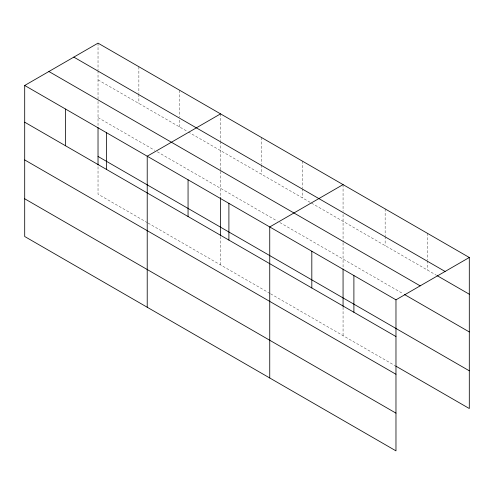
<?xml version="1.0" encoding="UTF-8"?>
<svg xmlns="http://www.w3.org/2000/svg" width="494" height="494" viewBox="0 0 494 494"><rect width="100%" height="100%" fill="white"/><g stroke="black" fill="none" stroke-linecap="round" stroke-linejoin="round"><path stroke-width="0.37" stroke-dasharray="2.47 1.85" d="M98.028 79.867L187.615 131.589M188.27 131.972L310.788 202.707M311.448 203.083L436.573 275.325M98.028 117.591L154.678 150.293M157.314 151.812L277.196 221.028M279.832 222.553L403.178 293.763M147.428 222.695L98.028 194.173L98.028 165.688M148.089 223.078L269.952 293.43M270.607 293.813L395.163 365.721M427.224 233.199L427.224 259.98M427.224 260.746L427.224 269.928M385.147 208.906L385.147 235.687M385.147 236.453L385.147 245.635M343.064 184.614L343.064 211.395M343.064 214.452L343.064 242.128M343.064 242.894L343.064 268.205M343.064 307.163L343.064 335.642M302.229 161.032L302.229 187.813M302.229 188.578L302.229 197.761M261.388 137.456L261.388 164.236M261.388 165.002L261.388 174.184M220.546 113.879L220.546 140.654M220.546 141.42L220.546 170.621M220.546 171.387L220.546 196.705M220.546 236.428L220.546 264.908M179.705 90.297L179.705 117.078M179.705 120.141L179.705 127.026M138.87 66.721L138.87 93.502M138.87 94.268L138.87 103.444M98.028 43.139L98.028 69.92M98.028 70.685L98.028 100.653M98.028 101.424L98.028 126.73"/><path stroke-width="0.74" d="M395.972 374.273L395.972 299.827L24.7 85.474L24.7 236.509L395.972 450.861L395.972 374.273L24.7 159.926M395.83 366.11L469.3 408.526L469.3 257.491L98.028 43.139L24.7 85.474M220.546 113.879L147.218 156.209L147.218 307.243M343.064 184.614L269.743 226.95L269.743 377.978M395.972 299.827L469.3 257.491M73.828 57.113L445.1 271.465M437.239 275.714L469.3 294.22M48.9 71.507L420.172 285.859M404.512 294.535L469.3 331.943M98.028 156.45L469.3 370.803M24.7 122.203L395.972 336.556M24.7 198.786L395.972 413.138M353.895 275.535L353.895 312.264M343.064 268.964L343.064 306.391M311.819 251.242L311.819 287.971M228.901 203.367L228.901 240.096M220.546 197.47L220.546 235.657M188.06 179.791L188.06 216.52M106.383 132.633L106.383 169.362M98.028 127.495L98.028 164.922M65.541 109.057L65.541 145.779"/></g></svg>
